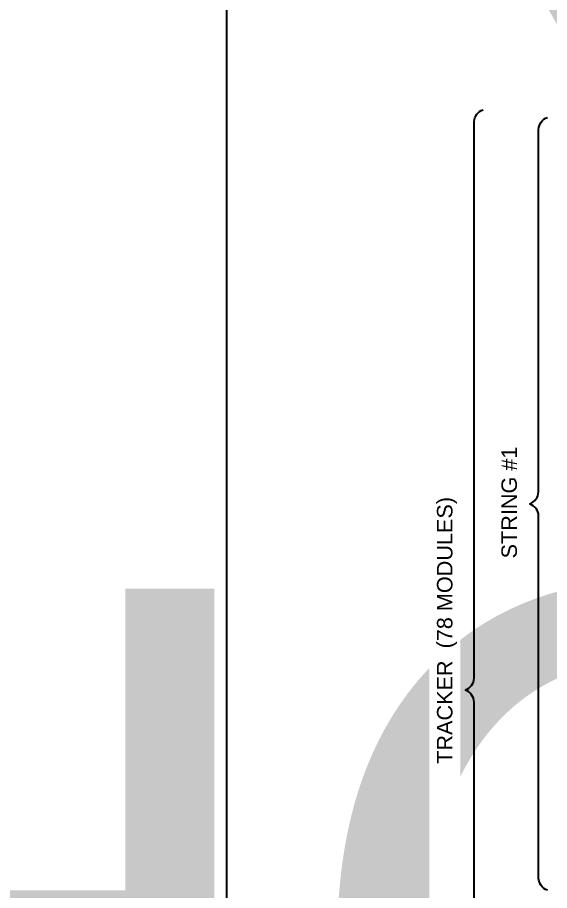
# Model space of a CAD drawing. Header units: feet. Extents: x -327 to 55127, y -2634 to 4121.
# Drawn here: x 1201.2 to 1270, y 78.1 to 190.9 of the extents above; entities that cross this region are included whole.
import ezdxf
from ezdxf.enums import TextEntityAlignment as Align

# ---------------------------------------------------------------- set-up
doc = ezdxf.new("R2018")
doc.units = ezdxf.units.FT
doc.header["$MEASUREMENT"] = 0
doc.layers.add('G-ANNO-TEXT', color=1, linetype='Continuous')
doc.layers.add('G-TEXT', color=7, linetype='Continuous')
doc.styles.add('NEI-A', font='arial.ttf')
doc.styles.get("Standard").update_dxf_attribs({"font": 'arial.ttf'})

# ---------------------------------------------------------------- blocks, each defined once
blk = doc.blocks.new('DETAIL_TITLE')
at = {"style": 'NEI-A', "flags": 8}
blk.add_attdef('#', text='', height=0.2, dxfattribs=at).set_placement((0.5922, -0.5109), align=Align.MIDDLE_CENTER)
at = {"lineweight": 30, "flags": 104}
blk.add_attdef('DETAIL_TITLE', text='', height=0.2, dxfattribs=at).set_placement((0.9099, -0.52514), align=Align.BOTTOM_LEFT)
at = {"style": 'NEI-A'}
for tag, p in [('SCALE:', (0.93865, -0.73792)), ('1"_=_', (1.5474, -0.73792))]:
    blk.add_attdef(tag, text='', height=0.1, dxfattribs=at).set_placement(p, align=Align.BOTTOM_LEFT)
blk = doc.blocks.new('sub-title')
at = {"color": 153, "lineweight": 30, "flags": 106}
blk.add_attdef('SUB_TITLE', text='', height=0.1875, dxfattribs=at).set_placement((0, 0.1875), align=Align.MIDDLE_CENTER)
blk = doc.blocks.new('*U46')
at = {"layer": 'Defpoints'}
blk.add_lwpolyline([(0, 23.0106), (32.4091, 23.0106), (32.4091, 0), (0, 0)], close=True, dxfattribs=at)

msp = doc.modelspace()

# ---------------------------------------------------------------- linework, layer by layer
at = {"layer": 'G-ANNO-TEXT', "flags": 128}
for points in [[(1261.37, 29.08, -0.298343), (1260.23, 30.63), (1260.23, 102.49, 0.298343), (1259.09, 104.03, 0.298343), (1260.23, 105.57), (1260.23, 177.44, -0.298343), (1261.37, 178.98)], [(1269.69, 78.18, -0.298343), (1268.55, 79.72), (1268.55, 126.53, 0.298343), (1267.42, 128.08, 0.298343), (1268.55, 129.62), (1268.55, 176.44, -0.298343), (1269.69, 177.98)]]:
    msp.add_lwpolyline(points, format="xyb", dxfattribs=at)

# ---------------------------------------------------------------- block references
at = {"layer": 'G-ANNO-TEXT'}
ref = msp.add_blockref('DETAIL_TITLE', (61.14, 1018.09), dxfattribs=dict(at, xscale=128.9267043143703, yscale=128.9267043143703, zscale=128.9267043143703))
lines = msp.add_mtext('{\\LDC BLOCK TYPE-2 (3) STRINGS (52) MODULES [580W-NORTH MOTOR GAP] }', dxfattribs={"layer": '0', "insert": (178.45, 989.07), "char_height": 988.1378, "attachment_point": 1})
ref.add_attrib('DETAIL_TITLE', '', (178.45, 989.07)).embed_mtext(lines)
at = {"layer": 'G-TEXT'}
ref = msp.add_blockref('sub-title', (-251.22, 104.64), dxfattribs=dict(at, xscale=5.485316049832718, yscale=5.485316049832718, zscale=5.485316049832718))
lines = msp.add_mtext('{\\LTYPICAL 54-MODULE SHORT TRACKER  WIRING DETAIL}', dxfattribs={"layer": 'G-ANNO-TEXT', "insert": (-221.26, 117.13), "char_height": 92.1124, "attachment_point": 1})
ref.add_attrib('SUB_TITLE', '', (-221.26, 117.13), dxfattribs={"flags": 104}).embed_mtext(lines)

# ---------------------------------------------------------------- next in the draw order: texts
at = {"layer": 'G-ANNO-TEXT', "char_height": 2, "attachment_point": 3, "rotation": 90, "style": 'NEI-A', "bg_fill": 3, "box_fill_scale": 1.5, "bg_fill_color": 256, "bg_fill_transparency": 0}
for s, insert, width in [('STRING #1', (1263.75, 135.47, -3.82), 14.3474), ('TRACKER  (78 MODULES)', (1255.42, 128.97, -3.82), 61.7076)]:
    msp.add_mtext(s, dxfattribs=dict(at, insert=insert, width=width))

# ---------------------------------------------------------------- next in the draw order: block references
at = {"layer": 'Defpoints', "xscale": 20, "yscale": 20, "zscale": 20}
msp.add_blockref('*U46', (1228.27, -35.63, -1.91), dxfattribs=at)

doc.saveas('drawing.dxf')
